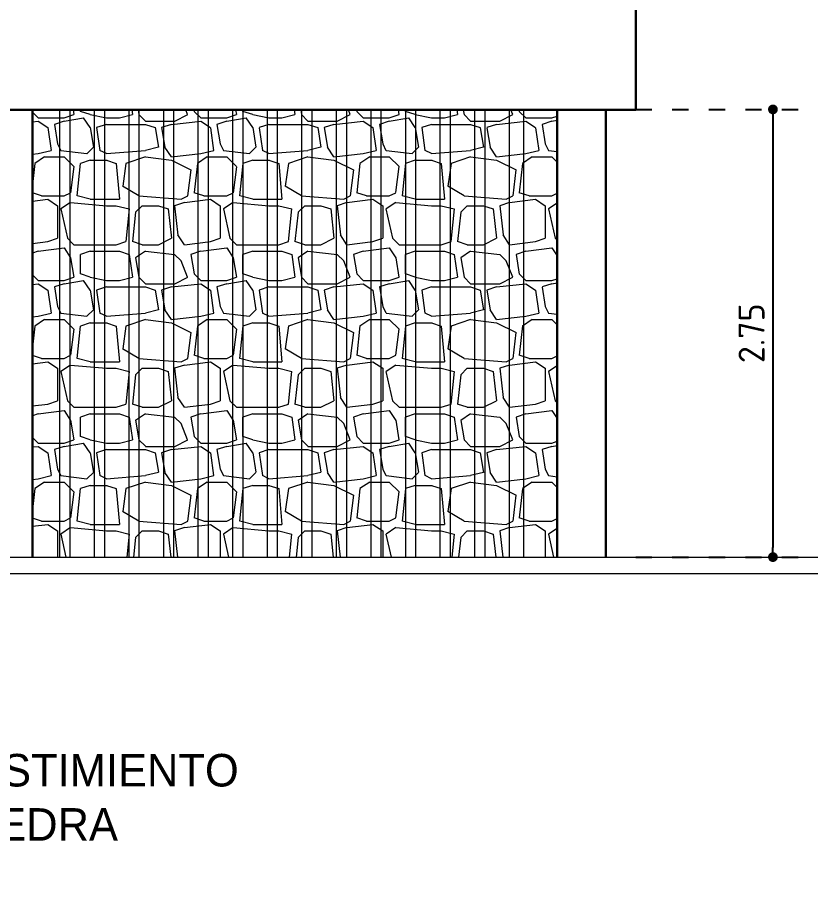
# Model space of a CAD drawing. Extents: x 233 to 569, y -241 to -74.
# Drawn here: x 375.43 to 380.3, y -146.55 to -141.09 of the extents above; entities that cross this region are included whole.
import ezdxf
from ezdxf import colors
from ezdxf.entities.mleader import LeaderData, LeaderLine
from ezdxf.math import Vec2, Vec3

# ---------------------------------------------------------------- set-up
doc = ezdxf.new("R2010")
doc.units = 0
doc.header["$MEASUREMENT"] = 0
doc.linetypes.add('DOT2', pattern=[0.125, 0, -0.125])
doc.layers.get('0').update_dxf_attribs({"linetype": 'CONTINUOUS', "lineweight": 50})
doc.layers.get('DEFPOINTS').update_dxf_attribs({"linetype": 'CONTINUOUS'})
doc.layers.add('DS_ST_quote 1_50', color=7, linetype='CONTINUOUS')
doc.layers.add('GRAFISMOS', color=8, linetype='CONTINUOUS', lineweight=13)
doc.styles.add('ARIAL', font='')
doc.styles.add('DIN', font='bahnschrift.ttf')
doc.styles.get('ARIAL').set_extended_font_data('DIN')
doc.dimstyles.new('PLANTA', dxfattribs={"dimscale": 0, "dimtxt": 0.16, "dimasz": 0.06, "dimexe": 0.18, "dimexo": 0, "dimgap": 0.05, "dimtad": 1, "dimzin": 0, "dimdsep": 46, "dimtxsty": 'ARIAL', "dimblk1": 'DOT', "dimblk2": 'DOT', "dimsah": 1, "dimcen": 0.09, "dimclrd": 1, "dimclre": 1, "dimclrt": 3, "dimadec": 0, "dimazin": 0, "dimtfac": 1, "dimtofl": 0, "dimtmove": 0, "dimatfit": 3, "dimldrblk": 'DOT', "dimfxl": 0.18, "dimtolj": 1, "dimtzin": 0, "dimarcsym": 0})

# ---------------------------------------------------------------- blocks, each defined once
blk = doc.blocks.new('_DOT')
at = {"color": 0, "linetype": 'ByBlock'}
blk.add_line((-0.5, 0), (-1, 0), dxfattribs=at)
at = {"color": 0, "linetype": 'ByBlock', "const_width": 0.5}
blk.add_lwpolyline([(-0.25, 0, 1), (0.25, 0, 1)], format="xyb", close=True, dxfattribs=at)
blk = doc.blocks.new('*D360')
at = {"layer": 'DEFPOINTS', "color": 0, "transparency": 16777216}
for p in [(379.2302, -136.8888), (379.2302, -144.4088), (381.1905, -144.4088)]:
    blk.add_point(p, dxfattribs=at)
at = {"layer": 'DS_ST_quote 1_50', "color": 1, "linetype": 'DOT2', "lineweight": -2, "transparency": 16777216}
for p, q in [((379.2302, -136.8888), (381.3705, -136.8888)), ((379.2302, -144.4088), (381.3705, -144.4088))]:
    blk.add_line(p, q, dxfattribs=at)
at = {"layer": 'DS_ST_quote 1_50', "color": 1, "lineweight": -2, "transparency": 16777216}
blk.add_line((381.1905, -136.9488), (381.1905, -144.3488), dxfattribs=at)
at = {"layer": 'DS_ST_quote 1_50', "color": 1, "lineweight": -2, "transparency": 16777216, "xscale": 0.06, "yscale": 0.06, "zscale": 0.06}
for p, rotation in [((381.1905, -136.8888), 90), ((381.1905, -144.4088), 270)]:
    blk.add_blockref('_DOT', p, dxfattribs=dict(at, rotation=rotation))
at = {"layer": 'DS_ST_quote 1_50', "color": 3, "transparency": 16777216, "insert": (381.0591, -140.6488), "char_height": 0.16, "attachment_point": 5, "rotation": 90, "style": 'ARIAL'}
blk.add_mtext('\\A1;7.52', dxfattribs=at)
blk = doc.blocks.new('*D361')
at = {"layer": 'DEFPOINTS', "color": 0, "transparency": 16777216}
for p in [(379.2302, -141.6557), (379.2302, -144.4088), (380.0745, -144.4088)]:
    blk.add_point(p, dxfattribs=at)
at = {"layer": 'DS_ST_quote 1_50', "color": 1, "linetype": 'DOT2', "lineweight": -2, "transparency": 16777216}
for p, q in [((379.2302, -141.6557), (380.2545, -141.6557)), ((379.2302, -144.4088), (380.2545, -144.4088))]:
    blk.add_line(p, q, dxfattribs=at)
at = {"layer": 'DS_ST_quote 1_50', "color": 1, "lineweight": -2, "transparency": 16777216}
blk.add_line((380.0745, -141.7157), (380.0745, -144.3488), dxfattribs=at)
at = {"layer": 'DS_ST_quote 1_50', "color": 1, "lineweight": -2, "transparency": 16777216, "xscale": 0.06, "yscale": 0.06, "zscale": 0.06}
for p, rotation in [((380.0745, -141.6557), 90), ((380.0745, -144.4088), 270)]:
    blk.add_blockref('_DOT', p, dxfattribs=dict(at, rotation=rotation))
at = {"layer": 'DS_ST_quote 1_50', "color": 3, "transparency": 16777216, "insert": (379.943, -143.0322), "char_height": 0.16, "attachment_point": 5, "rotation": 90, "style": 'ARIAL'}
blk.add_mtext('\\A1;2.75', dxfattribs=at)

msp = doc.modelspace()

# ---------------------------------------------------------------- hatches: boundary and pattern name
at = {"layer": 'GRAFISMOS', "linetype": 'Continuous', "lineweight": 15}
h = msp.add_hatch(dxfattribs=at)
h.set_pattern_fill('HATCH-STONE-03', color=256, scale=0.02, angle=-180, pattern_type=2)
h.set_pattern_definition([(0, (2.9737, -827.4883), (0, 1), [0.06, -0.94]), (0, (2.9737, -826.5283), (0, 1), [0.08, -0.92]), (0, (2.9737, -826.7083), (0, 1), [0.08, -0.92]), (0, (2.9737, -826.7483), (0, 1), [0.24, -0.76]), (4.76364, (2.9737, -826.9283), (4e-09, 1), [0.240832, -11.800763]), (4.76364, (3.9737, -826.9283), (4e-09, 1), [0.240832, -11.800763]), (4.76364, (4.9737, -826.9283), (4e-09, 1), [0.240832, -11.800763]), (4.76364, (5.9737, -826.9283), (4e-09, 1), [0.240832, -11.800763]), (4.76364, (6.9737, -826.9283), (4e-09, 1), [0.240832, -11.800763]), (4.76364, (7.9737, -826.9283), (4e-09, 1), [0.240832, -11.800763]), (4.76364, (8.9737, -826.9283), (4e-09, 1), [0.240832, -11.800763]), (4.76364, (9.9737, -826.9283), (4e-09, 1), [0.240832, -11.800763]), (4.76364, (10.9737, -826.9283), (4e-09, 1), [0.240832, -11.800763]), (4.76364, (11.9737, -826.9283), (4e-09, 1), [0.240832, -11.800763]), (4.76364, (12.9737, -826.9283), (4e-09, 1), [0.240832, -11.800763]), (4.76364, (13.9737, -826.9283), (4e-09, 1), [0.240832, -11.800763]), (0, (2.9737, -826.9683), (0, 1), [0, -1]), (0, (2.9737, -827.2483), (0, 1), [0.06, -0.94]), (0, (2.9737, -827.2083), (0, 1), [0, -1]), (279.462326, (3.15367, -826.5683), (-5.4e-08, 0.999999968), [0.1216553, -5.9611072]), (279.462326, (3.31367, -826.7683), (-5.4e-08, 0.999999968), [0.1216553, -5.9611072]), (279.462326, (3.87367, -826.7683), (-5.4e-08, 0.999999968), [0.1216553, -5.9611072]), (278.130104, (3.61367, -826.7683), (-5e-08, 0.999999998), [0.1414214, -6.9296466]), (111.801407, (3.47367, -826.6883), (-3e-08, 1), [0.1077033, -5.2774615]), (111.801407, (4.47367, -826.6883), (-3e-08, 1), [0.1077033, -5.2774615]), (90, (3.8137, -826.6683), (-1, 6e-17), [0.12, -0.88]), (262.875, (3.49367, -827.0283), (-1.14e-07, 1.00000001), [0.1612452, -7.9010126]), (261.869904, (3.09367, -826.9883), (-2.36e-07, 1.00000002), [0.1414214, -6.9296466]), (264.289429, (3.81367, -826.98831), (-2.15e-07, 1.000000025), [0.2009975, -9.8488782]), (270, (3.6737, -827.2483), (1, 6e-17), [0.2, -0.8]), (263.65982, (3.15367, -827.28831), (-1.98e-07, 1.000000007), [0.1811077, -8.8742773]), (276.340187, (3.39367, -827.24831), (3.4e-08, 1.000000004), [0.1811077, -8.8742773]), (279.462326, (3.49367, -826.5483), (-5.4e-08, 0.999999968), [0.1216553, -5.9611072]), (279.462326, (3.75367, -826.5683), (-5.4e-08, 0.999999968), [0.1216553, -5.9611072]), (278.130104, (3.91367, -826.7683), (-5e-08, 0.999999998), [0.1414214, -6.9296466]), (279.462326, (3.65367, -826.7483), (-5.4e-08, 0.999999968), [0.1216553, -5.9611072]), (262.875, (3.77367, -827.0083), (-1.14e-07, 1.00000001), [0.1612452, -7.9010126]), (282.5288, (3.69367, -827.2683), (7e-08, 0.99999999), [0.184391, -9.0351538]), (282.5288, (4.69367, -827.2683), (7e-08, 0.99999999), [0.184391, -9.0351538]), (276.340187, (3.35367, -827.26831), (3.4e-08, 1.000000004), [0.1811077, -8.8742773]), (264.289429, (3.11367, -827.26831), (-2.15e-07, 1.000000025), [0.2009975, -9.8488782]), (279.462326, (3.27367, -826.7683), (-5.4e-08, 0.999999968), [0.1216553, -5.9611072]), (263.65982, (3.53367, -826.98831), (-1.98e-07, 1.000000007), [0.1811077, -8.8742773]), (275.194435, (3.03367, -826.98831), (-5.7e-08, 0.999999972), [0.2209072, -10.8244543]), (0, (3.5537, -826.7083), (0, 1), [0.16, -0.84]), (6.34019, (3.3737, -826.7483), (-6e-11, 1), [0.181108, -8.874277]), (6.34019, (4.3737, -826.7483), (-6e-11, 1), [0.181108, -8.874277]), (6.34019, (5.3737, -826.7483), (-6e-11, 1), [0.181108, -8.874277]), (6.34019, (6.3737, -826.7483), (-6e-11, 1), [0.181108, -8.874277]), (6.34019, (7.3737, -826.7483), (-6e-11, 1), [0.181108, -8.874277]), (6.34019, (8.3737, -826.7483), (-6e-11, 1), [0.181108, -8.874277]), (6.34019, (9.3737, -826.7483), (-6e-11, 1), [0.181108, -8.874277]), (6.34019, (10.3737, -826.7483), (-6e-11, 1), [0.181108, -8.874277]), (6.34019, (11.3737, -826.7483), (-6e-11, 1), [0.181108, -8.874277]), (9.46232, (3.7137, -826.7283), (1e-08, 1), [0.121655, -5.961107]), (9.46232, (4.7137, -826.7283), (1e-08, 1), [0.121655, -5.961107]), (9.46232, (5.7137, -826.7283), (1e-08, 1), [0.121655, -5.961107]), (9.46232, (6.7137, -826.7283), (1e-08, 1), [0.121655, -5.961107]), (9.46232, (7.7137, -826.7283), (1e-08, 1), [0.121655, -5.961107]), (9.46232, (8.7137, -826.7283), (1e-08, 1), [0.121655, -5.961107]), (352.87498, (3.6937, -826.9083), (-2e-09, 1), [0.161245, -7.901013]), (352.87498, (4.6937, -826.9083), (-2e-09, 1), [0.161245, -7.901013]), (352.87498, (5.6937, -826.9083), (-2e-09, 1), [0.161245, -7.901013]), (352.87498, (6.6937, -826.9083), (-2e-09, 1), [0.161245, -7.901013]), (352.87498, (7.6937, -826.9083), (-2e-09, 1), [0.161245, -7.901013]), (352.87498, (8.6937, -826.9083), (-2e-09, 1), [0.161245, -7.901013]), (352.87498, (9.6937, -826.9083), (-2e-09, 1), [0.161245, -7.901013]), (352.87498, (10.6937, -826.9083), (-2e-09, 1), [0.161245, -7.901013]), (348.69007, (3.8737, -826.6883), (-3e-09, 1), [0.1019804, -4.997039]), (348.69007, (4.8737, -826.6883), (-3e-09, 1), [0.1019804, -4.997039]), (348.69007, (5.8737, -826.6883), (-3e-09, 1), [0.1019804, -4.997039]), (348.69007, (6.8737, -826.6883), (-3e-09, 1), [0.1019804, -4.997039]), (348.69007, (7.8737, -826.6883), (-3e-09, 1), [0.1019804, -4.997039]), (0, (3.8737, -826.9683), (0, 1), [0.1, -0.9]), (0, (3.5937, -826.9483), (0, 1), [0.12, -0.88]), (0, (3.5737, -827.1883), (0, 1), [0.14, -0.86]), (0, (3.8737, -827.2083), (0, 1), [0.1, -0.9]), (354.80557, (3.7537, -827.2283), (-3e-09, 1), [0.220907, -10.824454]), (354.80557, (4.7537, -827.2283), (-3e-09, 1), [0.220907, -10.824454]), (354.80557, (5.7537, -827.2283), (-3e-09, 1), [0.220907, -10.824454]), (354.80557, (6.7537, -827.2283), (-3e-09, 1), [0.220907, -10.824454]), (354.80557, (7.7537, -827.2283), (-3e-09, 1), [0.220907, -10.824454]), (354.80557, (8.7537, -827.2283), (-3e-09, 1), [0.220907, -10.824454]), (354.80557, (9.7537, -827.2283), (-3e-09, 1), [0.220907, -10.824454]), (354.80557, (10.7537, -827.2283), (-3e-09, 1), [0.220907, -10.824454]), (354.80557, (11.7537, -827.2283), (-3e-09, 1), [0.220907, -10.824454]), (354.80557, (12.7537, -827.2283), (-3e-09, 1), [0.220907, -10.824454]), (354.80557, (13.7537, -827.2283), (-3e-09, 1), [0.220907, -10.824454]), (0, (3.7737, -827.4883), (0, 1), [0.2, -0.8]), (7.12502, (3.4537, -827.4883), (2e-09, 1), [0.161245, -7.901013]), (7.12502, (4.4537, -827.4883), (2e-09, 1), [0.161245, -7.901013]), (7.12502, (5.4537, -827.4883), (2e-09, 1), [0.161245, -7.901013]), (7.12502, (6.4537, -827.4883), (2e-09, 1), [0.161245, -7.901013]), (7.12502, (7.4537, -827.4883), (2e-09, 1), [0.161245, -7.901013]), (7.12502, (8.4537, -827.4883), (2e-09, 1), [0.161245, -7.901013]), (7.12502, (9.4537, -827.4883), (2e-09, 1), [0.161245, -7.901013]), (7.12502, (10.4537, -827.4883), (2e-09, 1), [0.161245, -7.901013]), (7.12502, (3.4537, -827.2283), (2e-09, 1), [0.161245, -7.901013]), (7.12502, (4.4537, -827.2283), (2e-09, 1), [0.161245, -7.901013]), (7.12502, (5.4537, -827.2283), (2e-09, 1), [0.161245, -7.901013]), (7.12502, (6.4537, -827.2283), (2e-09, 1), [0.161245, -7.901013]), (7.12502, (7.4537, -827.2283), (2e-09, 1), [0.161245, -7.901013]), (7.12502, (8.4537, -827.2283), (2e-09, 1), [0.161245, -7.901013]), (7.12502, (9.4537, -827.2283), (2e-09, 1), [0.161245, -7.901013]), (7.12502, (10.4537, -827.2283), (2e-09, 1), [0.161245, -7.901013]), (0, (3.1937, -827.4883), (0, 1), [0.1, -0.9]), (355.6013, (3.1737, -827.1883), (4e-09, 1), [0.260768, -12.777637]), (355.6013, (4.1737, -827.1883), (4e-09, 1), [0.260768, -12.777637]), (355.6013, (5.1737, -827.1883), (4e-09, 1), [0.260768, -12.777637]), (355.6013, (6.1737, -827.1883), (4e-09, 1), [0.260768, -12.777637]), (355.6013, (7.1737, -827.1883), (4e-09, 1), [0.260768, -12.777637]), (355.6013, (8.1737, -827.1883), (4e-09, 1), [0.260768, -12.777637]), (355.6013, (9.1737, -827.1883), (4e-09, 1), [0.260768, -12.777637]), (355.6013, (10.1737, -827.1883), (4e-09, 1), [0.260768, -12.777637]), (355.6013, (11.1737, -827.1883), (4e-09, 1), [0.260768, -12.777637]), (355.6013, (12.1737, -827.1883), (4e-09, 1), [0.260768, -12.777637]), (355.6013, (13.1737, -827.1883), (4e-09, 1), [0.260768, -12.777637]), (355.6013, (14.1737, -827.1883), (4e-09, 1), [0.260768, -12.777637]), (355.6013, (15.1737, -827.1883), (4e-09, 1), [0.260768, -12.777637]), (352.87498, (3.2137, -826.9483), (-2e-09, 1), [0.161245, -7.901013]), (352.87498, (4.2137, -826.9483), (-2e-09, 1), [0.161245, -7.901013]), (352.87498, (5.2137, -826.9483), (-2e-09, 1), [0.161245, -7.901013]), (352.87498, (6.2137, -826.9483), (-2e-09, 1), [0.161245, -7.901013]), (352.87498, (7.2137, -826.9483), (-2e-09, 1), [0.161245, -7.901013]), (352.87498, (8.2137, -826.9483), (-2e-09, 1), [0.161245, -7.901013]), (352.87498, (9.2137, -826.9483), (-2e-09, 1), [0.161245, -7.901013]), (352.87498, (10.2137, -826.9483), (-2e-09, 1), [0.161245, -7.901013]), (6.34019, (3.3737, -826.9483), (-6e-11, 1), [0.181108, -8.874277]), (6.34019, (4.3737, -826.9483), (-6e-11, 1), [0.181108, -8.874277]), (6.34019, (5.3737, -826.9483), (-6e-11, 1), [0.181108, -8.874277]), (6.34019, (6.3737, -826.9483), (-6e-11, 1), [0.181108, -8.874277]), (6.34019, (7.3737, -826.9483), (-6e-11, 1), [0.181108, -8.874277]), (6.34019, (8.3737, -826.9483), (-6e-11, 1), [0.181108, -8.874277]), (6.34019, (9.3737, -826.9483), (-6e-11, 1), [0.181108, -8.874277]), (6.34019, (10.3737, -826.9483), (-6e-11, 1), [0.181108, -8.874277]), (6.34019, (11.3737, -826.9483), (-6e-11, 1), [0.181108, -8.874277]), (278.130104, (3.11367, -826.5483), (-5e-08, 0.999999998), [0.1414214, -6.9296466]), (0, (3.2137, -826.7283), (0, 1), [0.18, -0.82]), (353.65981, (3.2137, -826.5283), (6e-11, 1), [0.181108, -8.874277]), (353.65981, (4.2137, -826.5283), (6e-11, 1), [0.181108, -8.874277]), (353.65981, (5.2137, -826.5283), (6e-11, 1), [0.181108, -8.874277]), (353.65981, (6.2137, -826.5283), (6e-11, 1), [0.181108, -8.874277]), (353.65981, (7.2137, -826.5283), (6e-11, 1), [0.181108, -8.874277]), (353.65981, (8.2137, -826.5283), (6e-11, 1), [0.181108, -8.874277]), (353.65981, (9.2137, -826.5283), (6e-11, 1), [0.181108, -8.874277]), (353.65981, (10.2137, -826.5283), (6e-11, 1), [0.181108, -8.874277]), (353.65981, (11.2137, -826.5283), (6e-11, 1), [0.181108, -8.874277]), (7.12502, (3.5537, -826.5283), (2e-09, 1), [0.161245, -7.901013]), (7.12502, (4.5537, -826.5283), (2e-09, 1), [0.161245, -7.901013]), (7.12502, (5.5537, -826.5283), (2e-09, 1), [0.161245, -7.901013]), (7.12502, (6.5537, -826.5283), (2e-09, 1), [0.161245, -7.901013]), (7.12502, (7.5537, -826.5283), (2e-09, 1), [0.161245, -7.901013]), (7.12502, (8.5537, -826.5283), (2e-09, 1), [0.161245, -7.901013]), (7.12502, (9.5537, -826.5283), (2e-09, 1), [0.161245, -7.901013]), (7.12502, (10.5537, -826.5283), (2e-09, 1), [0.161245, -7.901013]), (0, (3.8737, -826.5283), (0, 1), [0.1, -0.9]), (194.03625, (3.2937, -826.8883), (-1e-07, 1), [0.082462, -4.0406436]), (194.03625, (4.2937, -826.8883), (-1e-07, 1), [0.082462, -4.0406436]), (194.03625, (5.2937, -826.8883), (-1e-07, 1), [0.082462, -4.0406436]), (194.03625, (6.2937, -826.8883), (-1e-07, 1), [0.082462, -4.0406436]), (296.56505, (3.67367, -826.8683), (2e-08, 0.99999998), [0.0447214, -2.1913466]), (225, (3.8937, -826.8883), (-1e-07, 1), [0.0565685, -1.357645]), (0, (3.1937, -827.2483), (0, 1), [0.1, -0.9]), (153.43495, (3.9737, -826.9283), (5e-08, 1), [0.0447214, -2.1913466]), (153.43495, (4.9737, -826.9283), (5e-08, 1), [0.0447214, -2.1913466]), (198.43495, (3.9737, -826.7483), (-1e-07, 1), [0.0632456, -3.099032]), (198.43495, (4.9737, -826.7483), (-1e-07, 1), [0.0632456, -3.099032]), (198.43495, (5.9737, -826.7483), (-1e-07, 1), [0.0632456, -3.099032]), (341.56505, (3.2137, -826.7483), (-2e-09, 1), [0.0632456, -3.099032]), (341.56505, (4.2137, -826.7483), (-2e-09, 1), [0.0632456, -3.099032]), (341.56505, (5.2137, -826.7483), (-2e-09, 1), [0.0632456, -3.099032]), (326.30993, (3.5537, -826.7283), (-3e-08, 1), [0.072111, -3.5334402]), (326.30993, (4.5537, -826.7283), (-3e-08, 1), [0.072111, -3.5334402]), (326.30993, (5.5537, -826.7283), (-3e-08, 1), [0.072111, -3.5334402]), (303.69007, (3.71367, -826.5083), (-4e-08, 1), [0.072111, -3.5334402]), (303.69007, (4.71367, -826.5083), (-4e-08, 1), [0.072111, -3.5334402]), (315, (3.3937, -826.5483), (0, 1), [0.0565685, -1.357645]), (341.56505, (3.0537, -826.5283), (-2e-09, 1), [0.0632456, -3.099032]), (341.56505, (4.0537, -826.5283), (-2e-09, 1), [0.0632456, -3.099032]), (341.56505, (5.0537, -826.5283), (-2e-09, 1), [0.0632456, -3.099032]), (326.30993, (3.6137, -827.2083), (-3e-08, 1), [0.072111, -3.5334402]), (326.30993, (4.6137, -827.2083), (-3e-08, 1), [0.072111, -3.5334402]), (326.30993, (5.6137, -827.2083), (-3e-08, 1), [0.072111, -3.5334402]), (341.56505, (3.2937, -827.2483), (-2e-09, 1), [0.0632456, -3.099032]), (341.56505, (4.2937, -827.2483), (-2e-09, 1), [0.0632456, -3.099032]), (341.56505, (5.2937, -827.2483), (-2e-09, 1), [0.0632456, -3.099032]), (315, (3.7137, -826.9483), (0, 1), [0.0848528, -1.3293608]), (135, (3.5537, -826.7083), (7e-17, 1), [0.0565685, -1.357645]), (161.56505, (3.8737, -826.6883), (6e-08, 1), [0.0632456, -3.099032]), (161.56505, (4.8737, -826.6883), (6e-08, 1), [0.0632456, -3.099032]), (161.56505, (5.8737, -826.6883), (6e-08, 1), [0.0632456, -3.099032]), (135, (3.2137, -826.7283), (7e-17, 1), [0.0565685, -1.357645]), (123.69007, (3.37367, -826.9483), (-7e-08, 1.00000003), [0.072111, -3.5334402]), (123.69007, (4.37367, -826.9483), (-7e-08, 1.00000003), [0.072111, -3.5334402]), (149.03624, (3.1737, -827.1883), (7e-08, 1), [0.116619, -5.714333]), (149.03624, (4.1737, -827.1883), (7e-08, 1), [0.116619, -5.714333]), (149.03624, (5.1737, -827.1883), (7e-08, 1), [0.116619, -5.714333]), (149.03624, (6.1737, -827.1883), (7e-08, 1), [0.116619, -5.714333]), (149.03624, (7.1737, -827.1883), (7e-08, 1), [0.116619, -5.714333]), (161.56505, (3.5737, -827.1883), (6e-08, 1), [0.0632456, -3.099032]), (161.56505, (4.5737, -827.1883), (6e-08, 1), [0.0632456, -3.099032]), (161.56505, (5.5737, -827.1883), (6e-08, 1), [0.0632456, -3.099032]), (165.96376, (3.8737, -827.2083), (3e-08, 1), [0.082462, -4.0406436]), (165.96376, (4.8737, -827.2083), (3e-08, 1), [0.082462, -4.0406436]), (165.96376, (5.8737, -827.2083), (3e-08, 1), [0.082462, -4.0406436]), (165.96376, (6.8737, -827.2083), (3e-08, 1), [0.082462, -4.0406436]), (135, (3.7737, -827.4883), (7e-17, 1), [0.0565685, -1.357645]), (123.69007, (3.45367, -827.4883), (-7e-08, 1.00000003), [0.072111, -3.5334402]), (123.69007, (4.45367, -827.4883), (-7e-08, 1.00000003), [0.072111, -3.5334402]), (161.56505, (3.1937, -827.4883), (6e-08, 1), [0.0632456, -3.099032]), (161.56505, (4.1937, -827.4883), (6e-08, 1), [0.0632456, -3.099032]), (161.56505, (5.1937, -827.4883), (6e-08, 1), [0.0632456, -3.099032]), (18.43495, (3.0337, -827.4883), (2e-09, 1), [0.0632456, -3.099032]), (18.43495, (4.0337, -827.4883), (2e-09, 1), [0.0632456, -3.099032]), (18.43495, (5.0337, -827.4883), (2e-09, 1), [0.0632456, -3.099032]), (18.43495, (3.6137, -827.4683), (2e-09, 1), [0.0632456, -3.099032]), (18.43495, (4.6137, -827.4683), (2e-09, 1), [0.0632456, -3.099032]), (18.43495, (5.6137, -827.4683), (2e-09, 1), [0.0632456, -3.099032]), (26.56505, (3.7137, -827.1883), (2e-08, 1), [0.0447214, -2.1913466]), (26.56505, (4.7137, -827.1883), (2e-08, 1), [0.0447214, -2.1913466]), (26.56505, (3.4337, -827.2083), (2e-08, 1), [0.0447214, -2.1913466]), (26.56505, (4.4337, -827.2083), (2e-08, 1), [0.0447214, -2.1913466]), (14.03624, (3.5537, -826.9283), (1e-09, 1), [0.082462, -4.0406436]), (14.03624, (4.5537, -826.9283), (1e-09, 1), [0.082462, -4.0406436]), (14.03624, (5.5537, -826.9283), (1e-09, 1), [0.082462, -4.0406436]), (14.03624, (6.5537, -826.9283), (1e-09, 1), [0.082462, -4.0406436]), (18.43495, (3.7137, -826.7083), (2e-09, 1), [0.0632456, -3.099032]), (18.43495, (4.7137, -826.7083), (2e-09, 1), [0.0632456, -3.099032]), (18.43495, (5.7137, -826.7083), (2e-09, 1), [0.0632456, -3.099032]), (14.03624, (3.0537, -826.7083), (1e-09, 1), [0.082462, -4.0406436]), (14.03624, (4.0537, -826.7083), (1e-09, 1), [0.082462, -4.0406436]), (14.03624, (5.0537, -826.7083), (1e-09, 1), [0.082462, -4.0406436]), (14.03624, (6.0537, -826.7083), (1e-09, 1), [0.082462, -4.0406436]), (26.56505, (3.3937, -826.7283), (2e-08, 1), [0.0894427, -2.1466252]), (26.56505, (4.3937, -826.7283), (2e-08, 1), [0.0894427, -2.1466252]), (0, (2.9737, -827.2083), (0, 1), [0.08, -0.92]), (26.56505, (3.2937, -827.4883), (2e-08, 1), [0.0894427, -2.1466252]), (26.56505, (4.2937, -827.4883), (2e-08, 1), [0.0894427, -2.1466252]), (213.69006, (3.7537, -827.2283), (-5e-09, 1), [0.072111, -3.5334402]), (213.69006, (4.7537, -827.2283), (-5e-09, 1), [0.072111, -3.5334402]), (213.69006, (5.7537, -827.2283), (-5e-09, 1), [0.072111, -3.5334402]), (345.96376, (3.0337, -827.2483), (-1e-09, 1), [0.082462, -4.0406436]), (345.96376, (4.0337, -827.2483), (-1e-09, 1), [0.082462, -4.0406436]), (345.96376, (5.0337, -827.2483), (-1e-09, 1), [0.082462, -4.0406436]), (345.96376, (6.0337, -827.2483), (-1e-09, 1), [0.082462, -4.0406436]), (225, (3.1937, -827.2483), (-1e-07, 1), [0.0565685, -1.357645]), (198.43495, (3.2137, -826.9483), (-1e-07, 1), [0.126491, -3.0357864]), (198.43495, (4.2137, -826.9483), (-1e-07, 1), [0.126491, -3.0357864]), (198.43495, (5.2137, -826.9483), (-1e-07, 1), [0.126491, -3.0357864]), (341.56505, (2.9737, -826.9683), (-2e-09, 1), [0.0632456, -3.099032]), (341.56505, (3.9737, -826.9683), (-2e-09, 1), [0.0632456, -3.099032]), (341.56505, (4.9737, -826.9683), (-2e-09, 1), [0.0632456, -3.099032]), (213.69006, (3.5937, -826.9483), (-5e-09, 1), [0.072111, -3.5334402]), (213.69006, (4.5937, -826.9483), (-5e-09, 1), [0.072111, -3.5334402]), (213.69006, (5.5937, -826.9483), (-5e-09, 1), [0.072111, -3.5334402]), (198.43495, (3.8737, -826.9683), (-1e-07, 1), [0.0632456, -3.099032]), (198.43495, (4.8737, -826.9683), (-1e-07, 1), [0.0632456, -3.099032]), (198.43495, (5.8737, -826.9683), (-1e-07, 1), [0.0632456, -3.099032]), (198.43495, (3.7137, -826.7283), (-1e-07, 1), [0.0632456, -3.099032]), (198.43495, (4.7137, -826.7283), (-1e-07, 1), [0.0632456, -3.099032]), (198.43495, (5.7137, -826.7283), (-1e-07, 1), [0.0632456, -3.099032]), (198.43495, (3.3737, -826.7483), (-1e-07, 1), [0.0632456, -3.099032]), (198.43495, (4.3737, -826.7483), (-1e-07, 1), [0.0632456, -3.099032]), (198.43495, (5.3737, -826.7483), (-1e-07, 1), [0.0632456, -3.099032]), (213.69006, (3.2137, -826.5283), (-5e-09, 1), [0.072111, -3.5334402]), (213.69006, (4.2137, -826.5283), (-5e-09, 1), [0.072111, -3.5334402]), (213.69006, (5.2137, -826.5283), (-5e-09, 1), [0.072111, -3.5334402]), (198.43495, (3.8737, -826.5283), (-1e-07, 1), [0.0632456, -3.099032]), (198.43495, (4.8737, -826.5283), (-1e-07, 1), [0.0632456, -3.099032]), (198.43495, (5.8737, -826.5283), (-1e-07, 1), [0.0632456, -3.099032]), (198.43495, (3.5537, -826.5283), (-1e-07, 1), [0.0632456, -3.099032]), (198.43495, (4.5537, -826.5283), (-1e-07, 1), [0.0632456, -3.099032]), (198.43495, (5.5537, -826.5283), (-1e-07, 1), [0.0632456, -3.099032]), (198.43495, (3.4537, -827.2283), (-1e-07, 1), [0.0632456, -3.099032]), (198.43495, (4.4537, -827.2283), (-1e-07, 1), [0.0632456, -3.099032]), (198.43495, (5.4537, -827.2283), (-1e-07, 1), [0.0632456, -3.099032]), (123.69007, (3.87367, -826.7683), (-7e-08, 1.00000003), [0.072111, -3.5334402]), (123.69007, (4.87367, -826.7683), (-7e-08, 1.00000003), [0.072111, -3.5334402]), (333.43495, (3.3737, -826.9683), (-2e-08, 1), [0.134164, -2.1019038]), (333.43495, (4.3737, -826.9683), (-2e-08, 1), [0.134164, -2.1019038])])
h.paths.add_polyline_path([(375.5198, -141.6588), (378.7467, -141.6588), (378.7467, -144.4088), (375.5198, -144.4088)])

# ---------------------------------------------------------------- linework, layer by layer
at = {"linetype": 'Continuous', "lineweight": 30}
for p, q in [((375.5198, -144.4088), (375.5198, -141.6588)), ((378.7467, -144.4088), (378.7467, -141.6588)), ((379.0467, -144.4088), (379.0467, -141.6588))]:
    msp.add_line(p, q, dxfattribs=at)
at = {"linetype": 'Continuous', "lineweight": 15}
for p, q in [((375.6887, -144.4088), (375.6887, -141.6588)), ((375.7514, -144.4088), (375.7514, -141.6588)), ((375.9014, -144.4088), (375.9014, -141.6588)), ((375.9641, -144.4088), (375.9641, -141.6588)), ((376.1141, -144.4088), (376.1141, -141.6588)), ((376.1767, -144.4088), (376.1767, -141.6588)), ((376.3267, -144.4088), (376.3267, -141.6588)), ((376.3894, -144.4088), (376.3894, -141.6588)), ((376.5394, -144.4088), (376.5394, -141.6588)), ((376.6021, -144.4088), (376.6021, -141.6588)), ((376.7521, -144.4088), (376.7521, -141.6588)), ((376.8147, -144.4088), (376.8147, -141.6588)), ((376.9647, -144.4088), (376.9647, -141.6588)), ((377.0274, -144.4088), (377.0274, -141.6588)), ((377.1774, -144.4088), (377.1774, -141.6588)), ((377.2401, -144.4088), (377.2401, -141.6588)), ((377.3901, -144.4088), (377.3901, -141.6588)), ((377.4527, -144.4088), (377.4527, -141.6588)), ((377.6027, -144.4088), (377.6027, -141.6588)), ((377.6654, -144.4088), (377.6654, -141.6588)), ((377.8154, -144.4088), (377.8154, -141.6588)), ((377.8781, -144.4088), (377.8781, -141.6588)), ((378.0281, -144.4088), (378.0281, -141.6588)), ((378.0907, -144.4088), (378.0907, -141.6588)), ((378.2407, -144.4088), (378.2407, -141.6588)), ((378.3034, -144.4088), (378.3034, -141.6588)), ((378.4534, -144.4088), (378.4534, -141.6588)), ((378.5417, -144.4088), (378.5417, -141.6588)), ((356.1381, -144.4088), (386.2717, -144.4088)), ((356.1381, -144.5088), (386.2717, -144.5088))]:
    msp.add_line(p, q, dxfattribs=at)
at = {"linetype": 'Continuous', "lineweight": 30}
msp.add_lwpolyline([(371.5098, -140.2088), (379.2302, -140.2088), (379.2302, -141.6588), (371.5098, -141.6588)], close=True, dxfattribs=at)

# ---------------------------------------------------------------- dimensions: what is measured, and where the dimension line sits
at = {"layer": 'DS_ST_quote 1_50'}
for p1, distance, picture, middle in [((379.2302, -136.8888), 1.9604, '*D360', (381.0591, -140.6488)), ((379.2302, -141.6557), 0.8443, '*D361', (379.943, -143.0322))]:
    dim = msp.add_aligned_dim(p1=p1, p2=(379.2302, -144.4088), distance=distance, dimstyle='PLANTA', override={"dimscale": 1}, dxfattribs=at)
    dim.commit()
    dim.dimension.update_dxf_attribs({"geometry": picture, "text_midpoint": middle})

# ---------------------------------------------------------------- leaders
ml = msp.add_multileader_mtext('Standard')
ml.set_content('REVESTIMIENTO\\PDE PIEDRA', color=3, style='DIN')
ml.set_leader_properties(color=1)
ml.set_arrow_properties(name='DOT')
ml.build(insert=Vec2(0, 0))
ml.multileader.update_dxf_attribs({"dogleg_length": 0.2, "arrow_head_size": 0.06})
ctx = ml.context
ctx.base_point, ctx.char_height, ctx.arrow_head_size, ctx.landing_gap_size, ctx.plane_origin = Vec3(374.4042, -145.7195), 0.2, 0.06, 0.2, Vec3(374.2042, -143.0338)
notes = []
notes.append((ctx, [(0, (1, 1, 0), (374.2042, -145.7195), (1, 0), 0.2, [(0, [(374.2042, -143.0338)], 0, [])])]))
ctx.mtext.insert, ctx.mtext.flow_direction = Vec3(374.6042, -145.6194), 5
for ctx, leaders in notes:
    for number, flags, end, landing, length, lines in leaders:
        leader = LeaderData()
        leader.index, (leader.has_last_leader_line, leader.has_dogleg_vector, leader.attachment_direction) = number, flags
        leader.last_leader_point, leader.dogleg_vector, leader.dogleg_length = Vec3(end), Vec3(landing), length
        for number, points, colour, breaks in lines:
            line = LeaderLine()
            line.index, line.vertices, line.color, line.breaks = number, Vec3.list(points), colors.encode_raw_color(colour), breaks
            leader.lines.append(line)
        ctx.leaders.append(leader)

doc.saveas('drawing.dxf')
